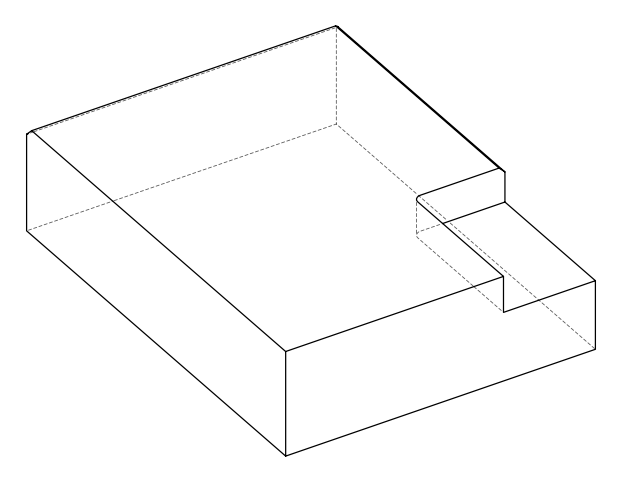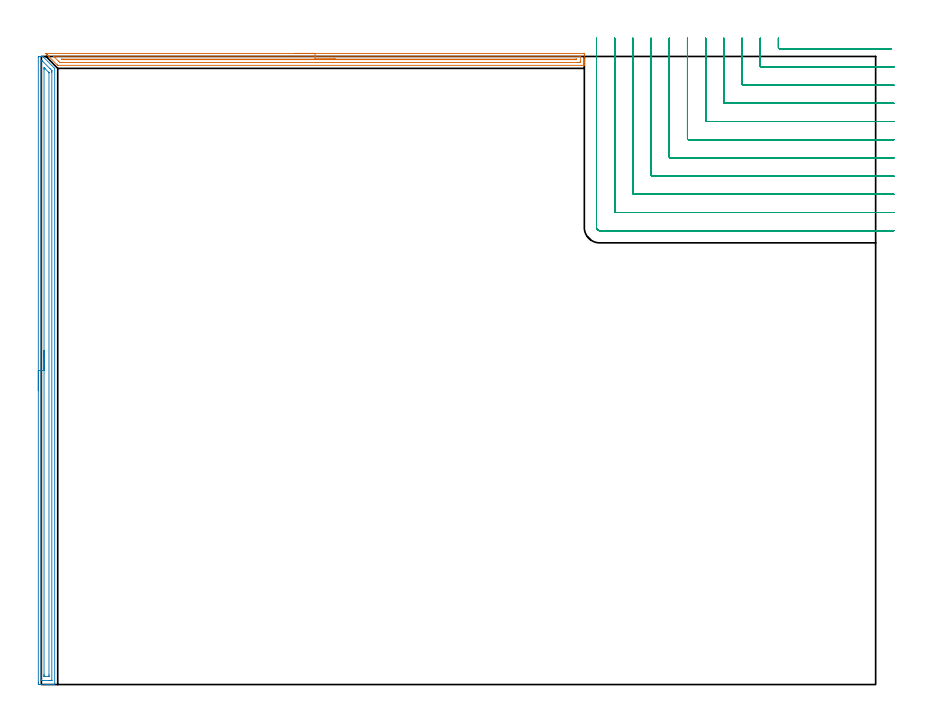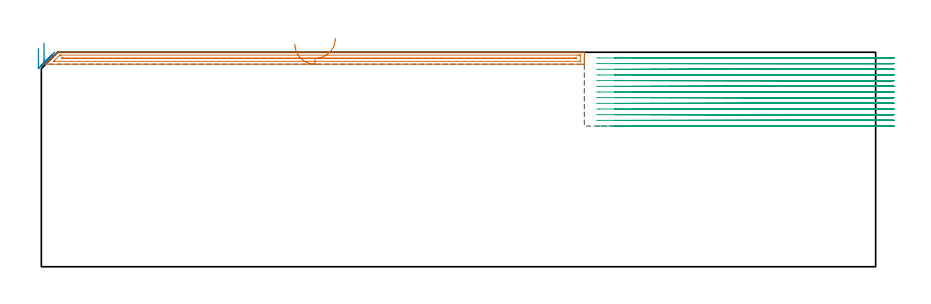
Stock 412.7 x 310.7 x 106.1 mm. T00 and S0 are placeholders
(PLAN: 3 operations, 1 tool changes, 61.8 min)
(1 AREA_MILL | FG_CHAMFER_SURFACE | UGT0205_001 | 6.47 min | 4741 mm3)
(2 AREA_MILL_1 | FG_CHAMFER_SURFACE_1 | UGT0205_001 | 7.63 min | 10084 mm3)
(3 MILL_CORNER_NOTCH_RECTANGULAR | CORNER_NOTCH_RECTANGULAR | NXT0201_011 | Follow Part, ap 3, ae 75% | 47.65 min | 484417 mm3)
(TOOL UGT0205_001 | Chamfer Mill 20 x 3 x 45 deg. | D20 FL50 Z2)
(TOOL NXT0201_011 | ENDMILL 12mm [2P460-1200-NA 1630] | D12 FL38 Z6)
(OP 1 AREA_MILL)
G17 G21 G94 G90
T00 M6
G54
G17 G0 G90 X125.4 Y312.2 S1061 M3
G43 Z116.1 H0
Z110.2
G94 G1 X125.438 Z109.328 F250.
X125.552 Z108.464
X125.741 Z107.612
X126.003 Z106.78
X126.337 Z105.974
X126.74 Z105.2
X127.208 Z104.464
X127.74 Z103.772
X128.329 Z103.129
X128.972 Z102.54
X129.664 Z102.008
X130.4 Z101.54
X131.174 Z101.137
X131.98 Z100.803
X132.812 Z100.541
X133.664 Z100.352
X134.528 Z100.238
X135.4 Z100.2
X267.989 Y312.199 Z100.201
X268.324 Y312.197 Z100.202
X268.59 Y312.193 Z100.204
X268.6 Y311.869 Z100.527
Y309.25 Z103.144
Y308.699 Z103.698
Y308.377 Z104.019
Y307.826 Z104.57
Y307.504 Z104.89
Y306.544 Z105.855
X268.597 Y306.42 Z105.973
X268.59 Y306.302 Z106.088
X268.435 Y306.3 Z106.1
X8.168
X8.105 Y306.305 Z106.09
X8.071 Y306.331 Z106.066
X7.902 Y306.498 Z105.902
X3.839 Y310.559 Z101.837
X3.704 Y310.695 Z101.703
X3.542 Y310.857 Z101.541
X3.402 Y310.996 Z101.4
X3.258 Y311.141 Z101.256
X3.115 Y311.284 Z101.114
X2.965 Y311.432 Z100.963
X2.811 Y311.588 Z100.81
X2.689 Y311.71 Z100.687
X2.529 Y311.869 Z100.526
X2.365 Y312.034 Z100.364
X2.259 Y312.138 Z100.256
X2.211 Y312.189 Z100.203
X2.29 Y312.196 Z100.201
X2.326 Y312.199
X135.4 Y312.2 Z100.2
Y310.786 Z101.614
X266.418 Y310.785 Z101.615
X266.551 Y310.784 Z101.616
X266.582 Y310.781 Z101.619
X266.59 Y310.779 Z101.621
X266.594 Y310.771 Z101.629
X266.597 Y310.743 Z101.657
X266.6 Y310.608 Z101.792
Y307.99 Z104.41
X266.598 Y307.86 Z104.54
X266.593 Y307.757 Z104.643
X266.59 Y307.727 Z104.673
X266.58 Y307.721 Z104.679
X266.542 Y307.719 Z104.681
X266.203 Y307.715 Z104.685
X265.988 Y307.714 Z104.686
X265.31
X9.739 Y307.715 Z104.685
X9.4 Y307.716 Z104.684
X9.231 Y307.719 Z104.681
X9.151 Y307.721 Z104.679
X9.061 Y307.8 Z104.6
X8.474 Y308.377 Z104.023
X6.727 Y310.123 Z102.277
X6.383 Y310.468 Z101.932
X6.115 Y310.741 Z101.659
X6.089 Y310.772 Z101.628
X6.085 Y310.779 Z101.621
X6.095 Y310.781 Z101.619
X6.19 Y310.784 Z101.616
X6.383 Y310.785 Z101.615
X6.597 Y310.786 Z101.614
X135.4
Y309.372 Z103.028
X264.417 Y309.371 Z103.029
X264.542 Y309.37 Z103.03
X264.576 Y309.367 Z103.033
X264.59 Y309.365 Z103.035
X264.592 Y309.356 Z103.044
X264.597 Y309.309 Z103.091
X264.598 Y309.25 Z103.15
X264.593 Y309.161 Z103.239
X264.591 Y309.142 Z103.258
X264.579 Y309.135 Z103.265
X264.538 Y309.132 Z103.268
X264.417 Y309.13 Z103.27
X263.649 Y309.128 Z103.272
X10.722 Y309.129 Z103.271
X10.474 Y309.13 Z103.27
X10.308 Y309.132 Z103.268
X10.18 Y309.136 Z103.265
X10.154 Y309.157 Z103.243
X10.054 Y309.25 Z103.15
X9.954 Y309.351 Z103.049
X9.952 Y309.367 Z103.033
X10.847 Y309.371 Z103.029
X135.4 Y309.372 Z103.028
X136.272 Z103.066
X137.136 Z103.18
X137.988 Z103.369
X138.82 Z103.632
X139.626 Z103.965
X140.4 Z104.368
X141.136 Z104.837
X141.828 Z105.368
X142.471 Z105.957
X143.06 Z106.601
X143.592 Z107.293
X144.06 Z108.028
X144.463 Z108.802
X144.797 Z109.608
X145.059 Z110.44
X145.248 Z111.292
X145.362 Z112.157
X145.4 Z113.028
G0 Z116.1
M5
M2
(OP 2 AREA_MILL_1)
G17 G21 G94 G90
T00 M6
G54
G17 G0 G90 X-1.5 Y145.35 S1061 M3
G43 Z116.1 H0
Z108.
G94 G1 Y145.388 Z107.128 F250.
Y145.502 Z106.264
Y145.691 Z105.412
Y145.953 Z104.58
Y146.287 Z103.774
Y146.69 Z103.
Y147.159 Z102.264
Y147.69 Z101.572
Y148.279 Z100.929
Y148.922 Z100.34
Y149.614 Z99.808
Y150.35 Z99.34
Y151.124 Z98.937
Y151.93 Z98.603
Y152.762 Z98.341
Y153.614 Z98.152
Y154.478 Z98.038
Y155.35 Z98.
X-1.499 Y310.259 Z98.001
X-1.496 Y310.515 Z98.004
X-1.491 Y310.697 Z98.005
X-1.357 Y310.7 Z98.14
X-0.992 Z98.504
X-0.261 Z99.239
X0.336 Z99.836
X0.414 Z99.914
X0.705 Y310.69 Z100.203
X0.779 Y310.619 Z100.277
X0.885 Y310.515 Z100.383
X6.56 Y304.839 Z106.059
X6.603 Y304.787 Z106.096
X6.6 Y304.705 Z106.1
Y0.185
X6.597 Y0.01 Z106.088
X6.574 Y0.008 Z106.065
X6.181 Y0. Z105.68
X5.937 Z105.437
X5.206 Z104.702
X3.956 Z103.453
X3.435 Z102.93
X2.687 Z102.183
X-0.992 Y0.001 Z98.505
X-1.227 Y0.003 Z98.27
X-1.492 Y0.009 Z98.006
X-1.495 Y0.124 Z98.003
X-1.499 Y0.632 Z98.001
X-1.5 Y1.145 Z98.
Y155.35
X-0.086 Z99.414
X-0.085 Y308.28 Z99.415
X-0.076 Y308.69 Z99.424
X0.105 Y308.695 Z99.605
X0.181 Y308.694 Z99.681
X0.24 Y308.69 Z99.74
X0.322 Y308.616 Z99.822
X0.67 Y308.28 Z100.17
X4.321 Y304.629 Z103.821
X5.132 Y303.808 Z104.632
X5.179 Y303.749 Z104.679
X5.181 Y303.698 Z104.681
X5.184 Y303.59 Z104.684
X5.185 Y303.371 Z104.685
X5.186 Y302.935 Z104.686
X5.185 Y2.202 Z104.685
X5.184 Y2.093 Z104.684
X5.182 Y2.039 Z104.682
X5.18 Y2.019 Z104.68
X5.152 Y2.01 Z104.652
X4.735 Y2.002 Z104.235
X4.321 Y2.001 Z103.821
X3.852 Y2. Z103.352
X0.309 Y2.001 Z99.809
X0.047 Y2.006 Z99.547
X-0.074 Y2.01 Z99.426
X-0.085 Y2.399 Z99.415
Y2.42
X-0.086 Y155.35 Z99.414
X1.328 Z100.828
Y304.147
X1.33 Y304.702 Z100.83
X1.332 Y305.038 Z100.832
X1.335 Y305.137 Z100.835
X1.529 Y304.96 Z101.029
X1.664 Y304.834 Z101.164
X1.798 Y304.702 Z101.298
X3.586 Y302.914 Z103.086
X3.737 Y302.751 Z103.237
X3.765 Y302.718 Z103.265
X3.768 Y302.701 Z103.268
X3.77 Y302.659 Z103.27
X3.771 Y302.575 Z103.271
Y4.765
X3.768 Y4.209 Z103.268
X3.764 Y4.041 Z103.264
X3.761 Y4.01 Z103.261
X3.711 Y4.005 Z103.211
X3.641 Y4.001 Z103.141
X1.871 Y4. Z101.371
X1.664 Y4.003 Z101.164
X1.458 Y4.009 Z100.958
X1.335 Y4.015 Z100.835
X1.332 Y4.096 Z100.832
X1.33 Y4.209 Z100.83
X1.329 Y4.548 Z100.829
Y5.103
X1.328 Y155.35 Z100.828
Y156.222 Z100.866
Y157.087 Z100.98
Y157.938 Z101.169
Y158.77 Z101.432
Y159.576 Z101.765
Y160.35 Z102.168
Y161.086 Z102.637
Y161.778 Z103.168
Y162.421 Z103.757
Y163.01 Z104.401
Y163.542 Z105.093
Y164.01 Z105.828
Y164.413 Z106.602
Y164.747 Z107.408
Y165.009 Z108.24
Y165.198 Z109.092
Y165.312 Z109.957
Y165.35 Z110.828
G0 Z116.1
M5
M2
(OP 3 MILL_CORNER_NOTCH_RECTANGULAR)
G17 G21 G94 G90
T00 M6
G54
G17 G0 G90 X364.6 Y319.7 S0 M3
G43 Z116.1 H1
Z103.292
G94 G1 Y316.7 F250.
Y315.093 F500.
G3 X365.193 Y314.5 R0.6
G1 X417.343
X420.343 F250.
G0 Z116.1
X355.6 Y319.7
Z103.292
G1 Y316.7
Y306.094 F500.
G3 X356.194 Y305.5 R0.6
G1 X418.7
X421.7 F250.
G0 Z116.1
X346.6 Y319.7
Z103.292
G1 Y316.7
Y297.094 F500.
G3 X347.194 Y296.5 R0.6
G1 X418.7
X421.7 F250.
G0 Z116.1
X337.6 Y319.7
Z103.292
G1 Y316.7
Y288.094 F500.
G3 X338.194 Y287.5 R0.6
G1 X418.7
X421.7 F250.
G0 Z116.1
X328.6 Y319.7
Z103.292
G1 Y316.7
Y279.095 F500.
G3 X329.195 Y278.5 R0.6
G1 X418.7
X421.7 F250.
G0 Z116.1
X319.6 Y319.7
Z103.292
G1 Y316.7
Y270.095 F500.
G3 X320.195 Y269.5 R0.6
G1 X418.7
X421.7 F250.
G0 Z116.1
X310.6 Y319.7
Z103.292
G1 Y316.7
Y261.095 F500.
G3 X311.195 Y260.5 R0.6
G1 X418.7
X421.7 F250.
G0 Z116.1
X301.6 Y319.7
Z103.292
G1 Y316.7
Y252.096 F500.
G3 X302.196 Y251.5 R0.6
G1 X418.7
X421.7 F250.
G0 Z116.1
X292.6 Y319.7
Z103.292
G1 Y316.7
Y243.096 F500.
G3 X293.196 Y242.5 R0.6
G1 X418.7
X421.7 F250.
G0 Z116.1
X283.6 Y319.7
Z103.292
G1 Y316.7
Y234.096 F500.
G3 X284.196 Y233.5 R0.6
G1 X418.7
X421.7 F250.
G0 Z116.1
X274.6 Y319.7
Z103.292
G1 Y316.7
Y226.1 F500.
G3 X276.2 Y224.5 R1.6
G1 X418.7
X421.7 F250.
G0 Z116.1
X364.6 Y319.7
Z100.485
G1 Y316.7
Y315.093 F500.
G3 X365.193 Y314.5 R0.6
G1 X417.343
X420.343 F250.
G0 Z116.1
X355.6 Y319.7
Z100.485
G1 Y316.7
Y306.094 F500.
G3 X356.194 Y305.5 R0.6
G1 X418.7
X421.7 F250.
G0 Z116.1
X346.6 Y319.7
Z100.485
G1 Y316.7
Y297.094 F500.
G3 X347.194 Y296.5 R0.6
G1 X418.7
X421.7 F250.
G0 Z116.1
X337.6 Y319.7
Z100.485
G1 Y316.7
Y288.094 F500.
G3 X338.194 Y287.5 R0.6
G1 X418.7
X421.7 F250.
G0 Z116.1
X328.6 Y319.7
Z100.485
G1 Y316.7
Y279.095 F500.
G3 X329.195 Y278.5 R0.6
G1 X418.7
X421.7 F250.
G0 Z116.1
X319.6 Y319.7
Z100.485
G1 Y316.7
Y270.095 F500.
G3 X320.195 Y269.5 R0.6
G1 X418.7
X421.7 F250.
G0 Z116.1
X310.6 Y319.7
Z100.485
G1 Y316.7
Y261.095 F500.
G3 X311.195 Y260.5 R0.6
G1 X418.7
X421.7 F250.
G0 Z116.1
X301.6 Y319.7
Z100.485
G1 Y316.7
Y252.096 F500.
G3 X302.196 Y251.5 R0.6
G1 X418.7
X421.7 F250.
G0 Z116.1
X292.6 Y319.7
Z100.485
G1 Y316.7
Y243.096 F500.
G3 X293.196 Y242.5 R0.6
G1 X418.7
X421.7 F250.
G0 Z116.1
X283.6 Y319.7
Z100.485
G1 Y316.7
Y234.096 F500.
G3 X284.196 Y233.5 R0.6
G1 X418.7
X421.7 F250.
G0 Z116.1
X274.6 Y319.7
Z100.485
G1 Y316.7
Y226.1 F500.
G3 X276.2 Y224.5 R1.6
G1 X418.7
X421.7 F250.
G0 Z116.1
X364.6 Y319.7
Z97.677
G1 Y316.7
Y315.093 F500.
G3 X365.193 Y314.5 R0.6
G1 X417.343
X420.343 F250.
G0 Z116.1
X355.6 Y319.7
Z97.677
G1 Y316.7
Y306.094 F500.
G3 X356.194 Y305.5 R0.6
G1 X418.7
X421.7 F250.
G0 Z116.1
X346.6 Y319.7
Z97.677
G1 Y316.7
Y297.094 F500.
G3 X347.194 Y296.5 R0.6
G1 X418.7
X421.7 F250.
G0 Z116.1
X337.6 Y319.7
Z97.677
G1 Y316.7
Y288.094 F500.
G3 X338.194 Y287.5 R0.6
G1 X418.7
X421.7 F250.
G0 Z116.1
X328.6 Y319.7
Z97.677
G1 Y316.7
Y279.095 F500.
G3 X329.195 Y278.5 R0.6
G1 X418.7
X421.7 F250.
G0 Z116.1
X319.6 Y319.7
Z97.677
G1 Y316.7
Y270.095 F500.
G3 X320.195 Y269.5 R0.6
G1 X418.7
X421.7 F250.
G0 Z116.1
X310.6 Y319.7
Z97.677
G1 Y316.7
Y261.095 F500.
G3 X311.195 Y260.5 R0.6
G1 X418.7
X421.7 F250.
G0 Z116.1
X301.6 Y319.7
Z97.677
G1 Y316.7
Y252.096 F500.
G3 X302.196 Y251.5 R0.6
G1 X418.7
X421.7 F250.
G0 Z116.1
X292.6 Y319.7
Z97.677
G1 Y316.7
Y243.096 F500.
G3 X293.196 Y242.5 R0.6
G1 X418.7
X421.7 F250.
G0 Z116.1
X283.6 Y319.7
Z97.677
G1 Y316.7
Y234.096 F500.
G3 X284.196 Y233.5 R0.6
G1 X418.7
X421.7 F250.
G0 Z116.1
X274.6 Y319.7
Z97.677
G1 Y316.7
Y226.1 F500.
G3 X276.2 Y224.5 R1.6
G1 X418.7
X421.7 F250.
G0 Z116.1
X364.6 Y319.7
Z94.869
G1 Y316.7
Y315.093 F500.
G3 X365.193 Y314.5 R0.6
G1 X417.343
X420.343 F250.
G0 Z116.1
X355.6 Y319.7
Z94.869
G1 Y316.7
Y306.094 F500.
G3 X356.194 Y305.5 R0.6
G1 X418.7
X421.7 F250.
G0 Z116.1
X346.6 Y319.7
Z94.869
G1 Y316.7
Y297.094 F500.
G3 X347.194 Y296.5 R0.6
G1 X418.7
X421.7 F250.
G0 Z116.1
X337.6 Y319.7
Z94.869
G1 Y316.7
Y288.094 F500.
G3 X338.194 Y287.5 R0.6
G1 X418.7
X421.7 F250.
G0 Z116.1
X328.6 Y319.7
Z94.869
G1 Y316.7
Y279.095 F500.
G3 X329.195 Y278.5 R0.6
G1 X418.7
X421.7 F250.
G0 Z116.1
X319.6 Y319.7
Z94.869
G1 Y316.7
Y270.095 F500.
G3 X320.195 Y269.5 R0.6
G1 X418.7
X421.7 F250.
G0 Z116.1
X310.6 Y319.7
Z94.869
G1 Y316.7
Y261.095 F500.
G3 X311.195 Y260.5 R0.6
G1 X418.7
X421.7 F250.
G0 Z116.1
X301.6 Y319.7
Z94.869
G1 Y316.7
Y252.096 F500.
G3 X302.196 Y251.5 R0.6
G1 X418.7
X421.7 F250.
G0 Z116.1
X292.6 Y319.7
Z94.869
G1 Y316.7
Y243.096 F500.
G3 X293.196 Y242.5 R0.6
G1 X418.7
X421.7 F250.
G0 Z116.1
X283.6 Y319.7
Z94.869
G1 Y316.7
Y234.096 F500.
G3 X284.196 Y233.5 R0.6
G1 X418.7
X421.7 F250.
G0 Z116.1
X274.6 Y319.7
Z94.869
G1 Y316.7
Y226.1 F500.
G3 X276.2 Y224.5 R1.6
G1 X418.7
X421.7 F250.
G0 Z116.1
X364.6 Y319.7
Z92.061
G1 Y316.7
Y315.093 F500.
G3 X365.193 Y314.5 R0.6
G1 X417.343
X420.343 F250.
G0 Z116.1
X355.6 Y319.7
Z92.061
G1 Y316.7
Y306.094 F500.
G3 X356.194 Y305.5 R0.6
G1 X418.7
X421.7 F250.
G0 Z116.1
X346.6 Y319.7
Z92.061
G1 Y316.7
Y297.094 F500.
G3 X347.194 Y296.5 R0.6
G1 X418.7
X421.7 F250.
G0 Z116.1
X337.6 Y319.7
Z92.061
G1 Y316.7
Y288.094 F500.
G3 X338.194 Y287.5 R0.6
G1 X418.7
X421.7 F250.
G0 Z116.1
X328.6 Y319.7
Z92.061
G1 Y316.7
Y279.095 F500.
G3 X329.195 Y278.5 R0.6
G1 X418.7
X421.7 F250.
G0 Z116.1
X319.6 Y319.7
Z92.061
G1 Y316.7
Y270.095 F500.
G3 X320.195 Y269.5 R0.6
G1 X418.7
X421.7 F250.
G0 Z116.1
X310.6 Y319.7
Z92.061
G1 Y316.7
Y261.095 F500.
G3 X311.195 Y260.5 R0.6
G1 X418.7
X421.7 F250.
G0 Z116.1
X301.6 Y319.7
Z92.061
G1 Y316.7
Y252.096 F500.
G3 X302.196 Y251.5 R0.6
G1 X418.7
X421.7 F250.
G0 Z116.1
X292.6 Y319.7
Z92.061
G1 Y316.7
Y243.096 F500.
G3 X293.196 Y242.5 R0.6
G1 X418.7
X421.7 F250.
G0 Z116.1
X283.6 Y319.7
Z92.061
G1 Y316.7
Y234.096 F500.
G3 X284.196 Y233.5 R0.6
G1 X418.7
X421.7 F250.
G0 Z116.1
X274.6 Y319.7
Z92.061
G1 Y316.7
Y226.1 F500.
G3 X276.2 Y224.5 R1.6
G1 X418.7
X421.7 F250.
G0 Z116.1
X364.6 Y319.7
Z89.254
G1 Y316.7
Y315.093 F500.
G3 X365.193 Y314.5 R0.6
G1 X417.343
X420.343 F250.
G0 Z116.1
X355.6 Y319.7
Z89.254
G1 Y316.7
Y306.094 F500.
G3 X356.194 Y305.5 R0.6
G1 X418.7
X421.7 F250.
G0 Z116.1
X346.6 Y319.7
Z89.254
G1 Y316.7
Y297.094 F500.
G3 X347.194 Y296.5 R0.6
G1 X418.7
X421.7 F250.
G0 Z116.1
X337.6 Y319.7
Z89.254
G1 Y316.7
Y288.094 F500.
G3 X338.194 Y287.5 R0.6
G1 X418.7
X421.7 F250.
G0 Z116.1
X328.6 Y319.7
Z89.254
G1 Y316.7
Y279.095 F500.
G3 X329.195 Y278.5 R0.6
G1 X418.7
X421.7 F250.
G0 Z116.1
X319.6 Y319.7
Z89.254
G1 Y316.7
Y270.095 F500.
G3 X320.195 Y269.5 R0.6
G1 X418.7
X421.7 F250.
G0 Z116.1
X310.6 Y319.7
Z89.254
G1 Y316.7
Y261.095 F500.
G3 X311.195 Y260.5 R0.6
G1 X418.7
X421.7 F250.
G0 Z116.1
X301.6 Y319.7
Z89.254
G1 Y316.7
Y252.096 F500.
G3 X302.196 Y251.5 R0.6
G1 X418.7
X421.7 F250.
G0 Z116.1
X292.6 Y319.7
Z89.254
G1 Y316.7
Y243.096 F500.
G3 X293.196 Y242.5 R0.6
G1 X418.7
X421.7 F250.
G0 Z116.1
X283.6 Y319.7
Z89.254
G1 Y316.7
Y234.096 F500.
G3 X284.196 Y233.5 R0.6
G1 X418.7
X421.7 F250.
G0 Z116.1
X274.6 Y319.7
Z89.254
G1 Y316.7
Y226.1 F500.
G3 X276.2 Y224.5 R1.6
G1 X418.7
X421.7 F250.
G0 Z116.1
X364.6 Y319.7
Z86.446
G1 Y316.7
Y315.093 F500.
G3 X365.193 Y314.5 R0.6
G1 X417.343
X420.343 F250.
G0 Z116.1
X355.6 Y319.7
Z86.446
G1 Y316.7
Y306.094 F500.
G3 X356.194 Y305.5 R0.6
G1 X418.7
X421.7 F250.
G0 Z116.1
X346.6 Y319.7
Z86.446
G1 Y316.7
Y297.094 F500.
G3 X347.194 Y296.5 R0.6
G1 X418.7
X421.7 F250.
G0 Z116.1
X337.6 Y319.7
Z86.446
G1 Y316.7
Y288.094 F500.
G3 X338.194 Y287.5 R0.6
G1 X418.7
X421.7 F250.
G0 Z116.1
X328.6 Y319.7
Z86.446
G1 Y316.7
Y279.095 F500.
G3 X329.195 Y278.5 R0.6
G1 X418.7
X421.7 F250.
G0 Z116.1
X319.6 Y319.7
Z86.446
G1 Y316.7
Y270.095 F500.
G3 X320.195 Y269.5 R0.6
G1 X418.7
X421.7 F250.
G0 Z116.1
X310.6 Y319.7
Z86.446
G1 Y316.7
Y261.095 F500.
G3 X311.195 Y260.5 R0.6
G1 X418.7
X421.7 F250.
G0 Z116.1
X301.6 Y319.7
Z86.446
G1 Y316.7
Y252.096 F500.
G3 X302.196 Y251.5 R0.6
G1 X418.7
X421.7 F250.
G0 Z116.1
X292.6 Y319.7
Z86.446
G1 Y316.7
Y243.096 F500.
G3 X293.196 Y242.5 R0.6
G1 X418.7
X421.7 F250.
G0 Z116.1
X283.6 Y319.7
Z86.446
G1 Y316.7
Y234.096 F500.
G3 X284.196 Y233.5 R0.6
G1 X418.7
X421.7 F250.
G0 Z116.1
X274.6 Y319.7
Z86.446
G1 Y316.7
Y226.1 F500.
G3 X276.2 Y224.5 R1.6
G1 X418.7
X421.7 F250.
G0 Z116.1
X364.6 Y319.7
Z83.638
G1 Y316.7
Y315.093 F500.
G3 X365.193 Y314.5 R0.6
G1 X417.343
X420.343 F250.
G0 Z116.1
X355.6 Y319.7
Z83.638
G1 Y316.7
Y306.094 F500.
G3 X356.194 Y305.5 R0.6
G1 X418.7
X421.7 F250.
G0 Z116.1
X346.6 Y319.7
Z83.638
G1 Y316.7
Y297.094 F500.
G3 X347.194 Y296.5 R0.6
G1 X418.7
X421.7 F250.
G0 Z116.1
X337.6 Y319.7
Z83.638
G1 Y316.7
Y288.094 F500.
G3 X338.194 Y287.5 R0.6
G1 X418.7
X421.7 F250.
G0 Z116.1
X328.6 Y319.7
Z83.638
G1 Y316.7
Y279.095 F500.
G3 X329.195 Y278.5 R0.6
G1 X418.7
X421.7 F250.
G0 Z116.1
X319.6 Y319.7
Z83.638
G1 Y316.7
Y270.095 F500.
G3 X320.195 Y269.5 R0.6
G1 X418.7
X421.7 F250.
G0 Z116.1
X310.6 Y319.7
Z83.638
G1 Y316.7
Y261.095 F500.
G3 X311.195 Y260.5 R0.6
G1 X418.7
X421.7 F250.
G0 Z116.1
X301.6 Y319.7
Z83.638
G1 Y316.7
Y252.096 F500.
G3 X302.196 Y251.5 R0.6
G1 X418.7
X421.7 F250.
G0 Z116.1
X292.6 Y319.7
Z83.638
G1 Y316.7
Y243.096 F500.
G3 X293.196 Y242.5 R0.6
G1 X418.7
X421.7 F250.
G0 Z116.1
X283.6 Y319.7
Z83.638
G1 Y316.7
Y234.096 F500.
G3 X284.196 Y233.5 R0.6
G1 X418.7
X421.7 F250.
G0 Z116.1
X274.6 Y319.7
Z83.638
G1 Y316.7
Y226.1 F500.
G3 X276.2 Y224.5 R1.6
G1 X418.7
X421.7 F250.
G0 Z116.1
X364.6 Y319.7
Z80.831
G1 Y316.7
Y315.093 F500.
G3 X365.193 Y314.5 R0.6
G1 X417.343
X420.343 F250.
G0 Z116.1
X355.6 Y319.7
Z80.831
G1 Y316.7
Y306.094 F500.
G3 X356.194 Y305.5 R0.6
G1 X418.7
X421.7 F250.
G0 Z116.1
X346.6 Y319.7
Z80.831
G1 Y316.7
Y297.094 F500.
G3 X347.194 Y296.5 R0.6
G1 X418.7
X421.7 F250.
G0 Z116.1
X337.6 Y319.7
Z80.831
G1 Y316.7
Y288.094 F500.
G3 X338.194 Y287.5 R0.6
G1 X418.7
X421.7 F250.
G0 Z116.1
X328.6 Y319.7
Z80.831
G1 Y316.7
Y279.095 F500.
G3 X329.195 Y278.5 R0.6
G1 X418.7
X421.7 F250.
G0 Z116.1
X319.6 Y319.7
Z80.831
G1 Y316.7
Y270.095 F500.
G3 X320.195 Y269.5 R0.6
G1 X418.7
X421.7 F250.
G0 Z116.1
X310.6 Y319.7
Z80.831
G1 Y316.7
Y261.095 F500.
G3 X311.195 Y260.5 R0.6
G1 X418.7
X421.7 F250.
G0 Z116.1
X301.6 Y319.7
Z80.831
G1 Y316.7
Y252.096 F500.
G3 X302.196 Y251.5 R0.6
G1 X418.7
X421.7 F250.
G0 Z116.1
X292.6 Y319.7
Z80.831
G1 Y316.7
Y243.096 F500.
G3 X293.196 Y242.5 R0.6
G1 X418.7
X421.7 F250.
G0 Z116.1
X283.6 Y319.7
Z80.831
G1 Y316.7
Y234.096 F500.
G3 X284.196 Y233.5 R0.6
G1 X418.7
X421.7 F250.
G0 Z116.1
X274.6 Y319.7
Z80.831
G1 Y316.7
Y226.1 F500.
G3 X276.2 Y224.5 R1.6
G1 X418.7
X421.7 F250.
G0 Z116.1
X364.6 Y319.7
Z78.023
G1 Y316.7
Y315.093 F500.
G3 X365.193 Y314.5 R0.6
G1 X417.343
X420.343 F250.
G0 Z116.1
X355.6 Y319.7
Z78.023
G1 Y316.7
Y306.094 F500.
G3 X356.194 Y305.5 R0.6
G1 X418.7
X421.7 F250.
G0 Z116.1
X346.6 Y319.7
Z78.023
G1 Y316.7
Y297.094 F500.
G3 X347.194 Y296.5 R0.6
G1 X418.7
X421.7 F250.
G0 Z116.1
X337.6 Y319.7
Z78.023
G1 Y316.7
Y288.094 F500.
G3 X338.194 Y287.5 R0.6
G1 X418.7
X421.7 F250.
G0 Z116.1
X328.6 Y319.7
Z78.023
G1 Y316.7
Y279.095 F500.
G3 X329.195 Y278.5 R0.6
G1 X418.7
X421.7 F250.
G0 Z116.1
X319.6 Y319.7
Z78.023
G1 Y316.7
Y270.095 F500.
G3 X320.195 Y269.5 R0.6
G1 X418.7
X421.7 F250.
G0 Z116.1
X310.6 Y319.7
Z78.023
G1 Y316.7
Y261.095 F500.
G3 X311.195 Y260.5 R0.6
G1 X418.7
X421.7 F250.
G0 Z116.1
X301.6 Y319.7
Z78.023
G1 Y316.7
Y252.096 F500.
G3 X302.196 Y251.5 R0.6
G1 X418.7
X421.7 F250.
G0 Z116.1
X292.6 Y319.7
Z78.023
G1 Y316.7
Y243.096 F500.
G3 X293.196 Y242.5 R0.6
G1 X418.7
X421.7 F250.
G0 Z116.1
X283.6 Y319.7
Z78.023
G1 Y316.7
Y234.096 F500.
G3 X284.196 Y233.5 R0.6
G1 X418.7
X421.7 F250.
G0 Z116.1
X274.6 Y319.7
Z78.023
G1 Y316.7
Y226.1 F500.
G3 X276.2 Y224.5 R1.6
G1 X418.7
X421.7 F250.
G0 Z116.1
X364.6 Y319.7
Z75.215
G1 Y316.7
Y315.093 F500.
G3 X365.193 Y314.5 R0.6
G1 X417.343
X420.343 F250.
G0 Z116.1
X355.6 Y319.7
Z75.215
G1 Y316.7
Y306.094 F500.
G3 X356.194 Y305.5 R0.6
G1 X418.7
X421.7 F250.
G0 Z116.1
X346.6 Y319.7
Z75.215
G1 Y316.7
Y297.094 F500.
G3 X347.194 Y296.5 R0.6
G1 X418.7
X421.7 F250.
G0 Z116.1
X337.6 Y319.7
Z75.215
G1 Y316.7
Y288.094 F500.
G3 X338.194 Y287.5 R0.6
G1 X418.7
X421.7 F250.
G0 Z116.1
X328.6 Y319.7
Z75.215
G1 Y316.7
Y279.095 F500.
G3 X329.195 Y278.5 R0.6
G1 X418.7
X421.7 F250.
G0 Z116.1
X319.6 Y319.7
Z75.215
G1 Y316.7
Y270.095 F500.
G3 X320.195 Y269.5 R0.6
G1 X418.7
X421.7 F250.
G0 Z116.1
X310.6 Y319.7
Z75.215
G1 Y316.7
Y261.095 F500.
G3 X311.195 Y260.5 R0.6
G1 X418.7
X421.7 F250.
G0 Z116.1
X301.6 Y319.7
Z75.215
G1 Y316.7
Y252.096 F500.
G3 X302.196 Y251.5 R0.6
G1 X418.7
X421.7 F250.
G0 Z116.1
X292.6 Y319.7
Z75.215
G1 Y316.7
Y243.096 F500.
G3 X293.196 Y242.5 R0.6
G1 X418.7
X421.7 F250.
G0 Z116.1
X283.6 Y319.7
Z75.215
G1 Y316.7
Y234.096 F500.
G3 X284.196 Y233.5 R0.6
G1 X418.7
X421.7 F250.
G0 Z116.1
X274.6 Y319.7
Z75.215
G1 Y316.7
Y226.1 F500.
G3 X276.2 Y224.5 R1.6
G1 X418.7
X421.7 F250.
G0 Z116.1
X364.6 Y319.7
Z72.408
G1 Y316.7
Y315.093 F500.
G3 X365.193 Y314.5 R0.6
G1 X417.343
X420.343 F250.
G0 Z116.1
X355.6 Y319.7
Z72.408
G1 Y316.7
Y306.094 F500.
G3 X356.194 Y305.5 R0.6
G1 X418.7
X421.7 F250.
G0 Z116.1
X346.6 Y319.7
Z72.408
G1 Y316.7
Y297.094 F500.
G3 X347.194 Y296.5 R0.6
G1 X418.7
X421.7 F250.
G0 Z116.1
X337.6 Y319.7
Z72.408
G1 Y316.7
Y288.094 F500.
G3 X338.194 Y287.5 R0.6
G1 X418.7
X421.7 F250.
G0 Z116.1
X328.6 Y319.7
Z72.408
G1 Y316.7
Y279.095 F500.
G3 X329.195 Y278.5 R0.6
G1 X418.7
X421.7 F250.
G0 Z116.1
X319.6 Y319.7
Z72.408
G1 Y316.7
Y270.095 F500.
G3 X320.195 Y269.5 R0.6
G1 X418.7
X421.7 F250.
G0 Z116.1
X310.6 Y319.7
Z72.408
G1 Y316.7
Y261.095 F500.
G3 X311.195 Y260.5 R0.6
G1 X418.7
X421.7 F250.
G0 Z116.1
X301.6 Y319.7
Z72.408
G1 Y316.7
Y252.096 F500.
G3 X302.196 Y251.5 R0.6
G1 X418.7
X421.7 F250.
G0 Z116.1
X292.6 Y319.7
Z72.408
G1 Y316.7
Y243.096 F500.
G3 X293.196 Y242.5 R0.6
G1 X418.7
X421.7 F250.
G0 Z116.1
X283.6 Y319.7
Z72.408
G1 Y316.7
Y234.096 F500.
G3 X284.196 Y233.5 R0.6
G1 X418.7
X421.7 F250.
G0 Z116.1
X274.6 Y319.7
Z72.408
G1 Y316.7
Y226.1 F500.
G3 X276.2 Y224.5 R1.6
G1 X418.7
X421.7 F250.
G0 Z116.1
X364.6 Y319.7
Z69.6
G1 Y316.7
Y315.093 F500.
G3 X365.193 Y314.5 R0.6
G1 X417.343
X420.343 F250.
G0 Z116.1
X355.6 Y319.7
Z69.6
G1 Y316.7
Y306.094 F500.
G3 X356.194 Y305.5 R0.6
G1 X418.7
X421.7 F250.
G0 Z116.1
X346.6 Y319.7
Z69.6
G1 Y316.7
Y297.094 F500.
G3 X347.194 Y296.5 R0.6
G1 X418.7
X421.7 F250.
G0 Z116.1
X337.6 Y319.7
Z69.6
G1 Y316.7
Y288.094 F500.
G3 X338.194 Y287.5 R0.6
G1 X418.7
X421.7 F250.
G0 Z116.1
X328.6 Y319.7
Z69.6
G1 Y316.7
Y279.095 F500.
G3 X329.195 Y278.5 R0.6
G1 X418.7
X421.7 F250.
G0 Z116.1
X319.6 Y319.7
Z69.6
G1 Y316.7
Y270.095 F500.
G3 X320.195 Y269.5 R0.6
G1 X418.7
X421.7 F250.
G0 Z116.1
X310.6 Y319.7
Z69.6
G1 Y316.7
Y261.095 F500.
G3 X311.195 Y260.5 R0.6
G1 X418.7
X421.7 F250.
G0 Z116.1
X301.6 Y319.7
Z69.6
G1 Y316.7
Y252.096 F500.
G3 X302.196 Y251.5 R0.6
G1 X418.7
X421.7 F250.
G0 Z116.1
X292.6 Y319.7
Z69.6
G1 Y316.7
Y243.096 F500.
G3 X293.196 Y242.5 R0.6
G1 X418.7
X421.7 F250.
G0 Z116.1
X283.6 Y319.7
Z69.6
G1 Y316.7
Y234.096 F500.
G3 X284.196 Y233.5 R0.6
G1 X418.7
X421.7 F250.
G0 Z116.1
X274.6 Y319.7
Z69.6
G1 Y316.7
Y226.1 F500.
G3 X276.2 Y224.5 R1.6
G1 X418.7
X421.7 F250.
G0 Z116.1
M5
M2
